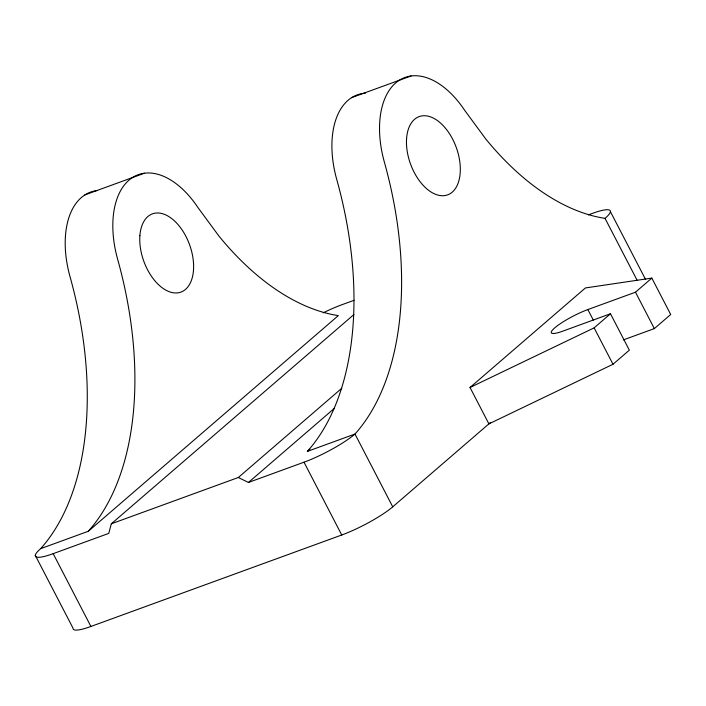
<?xml version="1.0" encoding="UTF-8"?>
<svg xmlns="http://www.w3.org/2000/svg" width="706" height="706" viewBox="0 0 706 706"><rect width="100%" height="100%" fill="white"/><g stroke="black" fill="none" stroke-linecap="round" stroke-linejoin="round"><path stroke-width="1.06" d="M353.962 314.514L111.319 523.808L108.742 533.401L53.179 553.663A41.645 7.298 -27.4 0 1 40.666 548.65A298.056 174.135 70 0 0 70.018 276.628A83.282 48.652 70 0 1 96.766 190.594M88.285 531.283L338.324 315.608A262.253 153.22 70 0 1 218.966 236.113L198.024 207.661A83.282 48.652 70 0 0 132.454 177.568A83.282 48.652 70 0 0 117.637 259.261A298.056 174.135 70 0 1 88.285 531.283L40.666 548.65M111.319 523.808L238.328 477.503L341.722 388.318M238.328 477.503L248.45 482.463L334.335 408.386M365.452 93.157A83.282 48.652 70 0 0 336.718 179.377A298.056 174.135 70 0 1 307.366 451.399L309.872 449.245M651.832 278.093L635.488 292.196L587.86 309.563A27.066 4.748 -27.4 0 0 554.722 327.875A27.066 4.748 -27.4 0 0 562.858 331.132L610.478 313.764L629.346 350.158L613.002 364.261L488.896 423.882L470.028 387.479L585.433 287.942L651.832 278.093L670.7 314.497L654.347 328.599L623.292 339.921M470.028 387.479L594.134 327.866L610.478 313.764M35.3 555.393L73.036 628.19A41.645 7.298 -27.4 0 0 90.915 626.46L341.748 534.998A41.645 7.298 -27.4 0 0 392.73 506.829L490.555 422.444M84.826 194.935L144.395 173.226M351.535 97.684L411.095 75.974M354.033 300.306L341.686 304.815A41.645 7.298 -27.4 0 0 323.233 312.82M588.398 214.853L592.519 213.353A41.645 7.298 -27.4 0 1 605.033 218.366L637.227 280.485M307.366 451.399L354.994 434.04A298.056 174.135 70 0 0 384.346 162.009A83.282 48.652 70 0 1 399.164 80.325A83.282 48.652 70 0 1 464.733 110.41L485.675 138.861A262.253 153.22 70 0 0 605.033 218.366M248.45 482.463L304.012 462.201A41.645 7.298 -27.4 0 0 354.994 434.04L392.73 506.829M610.399 211.624L645.611 279.558M635.488 292.196L654.347 328.599M587.86 309.563L593.322 320.1M594.134 327.866L613.002 364.261M304.012 462.201L341.748 534.998M53.179 553.663L90.915 626.46M406.585 138.508A41.645 24.331 70 0 0 444.551 195.606A41.645 24.331 70 0 0 449.069 133.072A41.645 24.331 70 0 0 406.585 138.508M139.876 235.76A41.645 24.331 70 0 0 177.841 292.849A41.645 24.331 70 0 0 182.36 230.315A41.645 24.331 70 0 0 139.876 235.76"/></g></svg>
